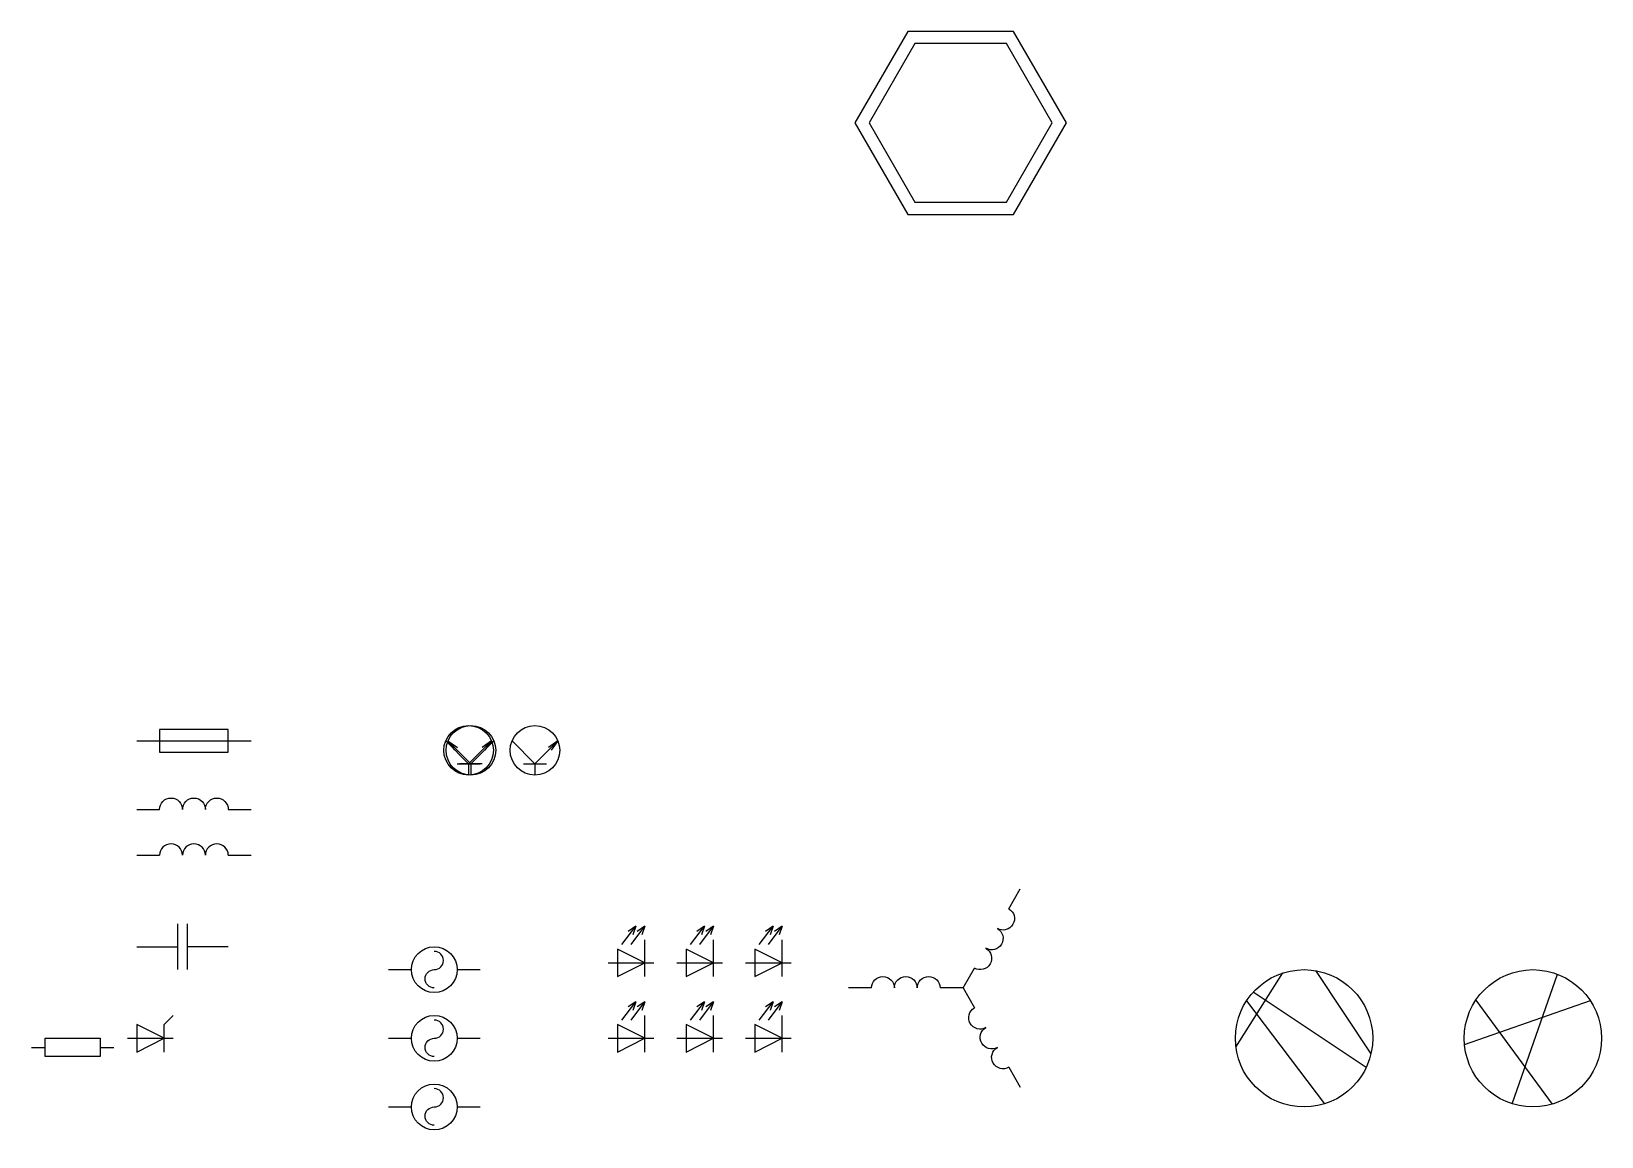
# Model space of a CAD drawing. Header units: millimetres. Extents: x -3 to 340, y -21 to 220.
import ezdxf

# ---------------------------------------------------------------- set-up
doc = ezdxf.new("R2010")
doc.units = ezdxf.units.MM

# ---------------------------------------------------------------- blocks, each defined once
blk = doc.blocks.new('*U2')
for p, q in [((-2, 1.5), (1, 5.5)), ((1, 5.5), (-0.64, 4.35)), ((0, 1.5), (3, 5.5)), ((1, 5.5), (0.36, 3.61)), ((3, 5.5), (1.36, 4.35)), ((3, 5.5), (2.36, 3.61)), ((3, 0.5), (3, 2.5)), ((3, -5.5), (3, 0.5)), ((-5, -2.5), (5, -2.5))]:
    blk.add_line(p, q)
blk.add_lwpolyline([(-3, 0.5), (-3, -5.5), (3, -2.5), (-3, 0.5)], close=True)
blk = doc.blocks.new('*U3')
at = {"color": 0, "linetype": 'ByBlock', "lineweight": -2, "transparency": 16777216}
for p in [(0, 16.5), (15, 16.5), (30, 16.5), (0, 0), (15, 0), (30, 0)]:
    blk.add_blockref('*U2', p, dxfattribs=at)
blk = doc.blocks.new('*U4')
for p, q in [((-25, 0), (-20, 0)), ((-5, 0), (0, 0))]:
    blk.add_line(p, q)
for centre in [(-17.5, 0), (-12.5, 0), (-7.5, 0)]:
    blk.add_arc(centre, 2.5, 0, 180)
blk = doc.blocks.new('*U5')
at = {"color": 0, "linetype": 'ByBlock', "lineweight": -2, "transparency": 16777216}
for p, rotation in [((188, 32.65), 120), ((188, -10.65), 240)]:
    blk.add_blockref('*U4', p, dxfattribs=dict(at, rotation=rotation))
blk.add_blockref('*U4', (225.5, 11), dxfattribs=at)

msp = doc.modelspace()

# ---------------------------------------------------------------- linework, layer by layer
for p, q in [((20, 65), (45, 65)), ((87.5, 65), (92.5, 60)), ((93, 60), (88, 65)), ((88, 65), (90.05, 63.57)), ((88, 65), (89.43, 62.95)), ((92.5, 60), (97.5, 65)), ((98, 65), (93, 60)), ((97.5, 65), (95.45, 63.57)), ((97.5, 65), (96.07, 62.95)), ((102, 65), (107, 60)), ((107, 60), (112, 65)), ((112, 65), (109.95, 63.57)), ((112, 65), (110.57, 62.95)), ((90, 60), (95, 60)), ((95.5, 60), (90.5, 60)), ((92.5, 60), (92.5, 57.5)), ((93, 60), (93, 57.5)), ((104.5, 60), (109.5, 60)), ((107, 60), (107, 57.5)), ((20, 40), (25, 40)), ((40, 40), (45, 40)), ((29, 15), (29, 25)), ((31, 25), (31, 15)), ((20, 20), (29, 20)), ((40, 20), (31, 20)), ((75, 15), (80, 15)), ((90, 15), (95, 15)), ((320.49, -14.31), (330.4, 13.99)), ((310.06, -1.38), (337.54, 8.24)), ((312.54, 8.35), (329.22, -14.39)), ((0, 0), (12, 0)), ((0, -4), (0, 0)), ((12, 0), (12, -4)), ((18, 0), (28, 0)), ((75, 0), (80, 0)), ((90, 0), (95, 0)), ((-3, -2), (0, -2)), ((12, -2), (15, -2)), ((12, -4), (0, -4)), ((75, -15), (80, -15)), ((90, -15), (95, -15))]:
    msp.add_line(p, q)
for points in [[(188.45, 220), (176.91, 200), (188.45, 180), (211.55, 180), (223.09, 200), (211.55, 220)], [(190, 217.32), (180, 200), (190, 182.68), (210, 182.68), (220, 200), (210, 217.32)], [(25, 62.5), (40, 62.5), (40, 67.5), (25, 67.5)], [(20, -3), (26, 0), (20, 3), (20, -3)]]:
    msp.add_lwpolyline(points, close=True)
for points in [[(20, 50), (25, 50, -1), (30, 50, -1), (35, 50, -1), (40, 50), (45, 50)], [(85, 11, -1), (85, 15, 1), (85, 19, 1.280776)], [(85, -4, -1), (85, 0, 1), (85, 4, 1.280776)], [(85, -19, -1), (85, -15, 1), (85, -11, 1.280776)]]:
    msp.add_lwpolyline(points, format="xyb")
for points in [[(260.12, -1.91), (270.37, 14.27)], [(277.47, 14.8), (289.61, -3.41)], [(262.42, 8.17), (279.46, -14.32)], [(288.57, -6.38), (263.89, 10.08)], [(26, -3), (26, 3), (28, 5)]]:
    msp.add_lwpolyline(points)
for centre, radius in [((92.5, 62.92), 5.42), ((93, 62.92), 5.42), ((107, 62.92), 5.42), ((85, 15), 5), ((275, 0), 15), ((325, 0), 15), ((85, 0), 5), ((85, -15), 5)]:
    msp.add_circle(centre, radius)
for centre in [(27.5, 40), (32.5, 40), (37.5, 40)]:
    msp.add_arc(centre, 2.5, 0, 180)

# ---------------------------------------------------------------- block references
at = {"xscale": -1, "rotation": 120}
msp.add_blockref('*U5', (109.78, 190.14), dxfattribs=at)
msp.add_blockref('*U3', (128, 2.5))

doc.saveas('drawing.dxf')
